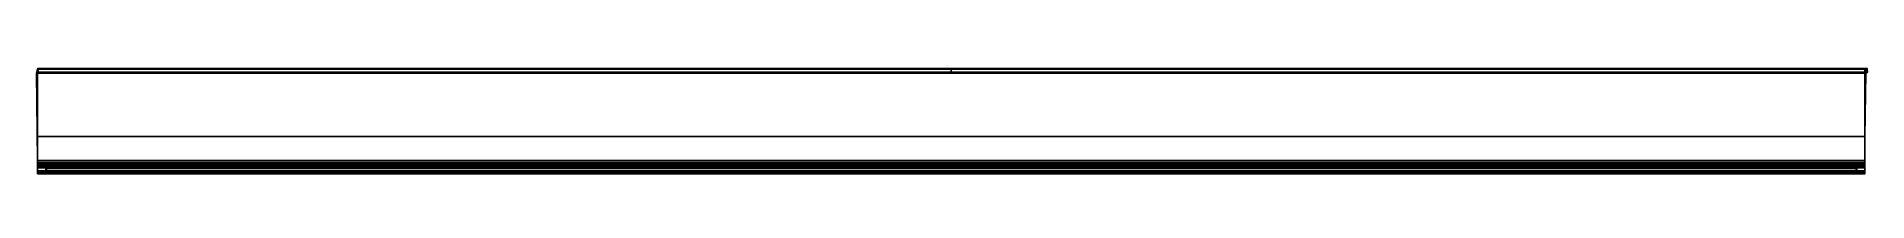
# Model space of a CAD drawing. Extents: x -90 to 535, y -36 to 1.
import ezdxf

# ---------------------------------------------------------------- set-up
doc = ezdxf.new("R2010")
doc.units = 0
doc.header["$MEASUREMENT"] = 0
doc.layers.add('IGES level 0', color=253, linetype='Continuous')

msp = doc.modelspace()

# ---------------------------------------------------------------- linework, layer by layer
for points in [[(533.89, -0.09, 9.71), (533.92, 0, 9.5), (-90, 0, 9.5), (-90.06, -0.09, 9.71)], [(-90, 0, 9.5), (-90.06, -0.09, 9.71), (-90, 0, -8), (-89.97, -0.2, -8.2)], [(-90, 0, 9.5), (-90, 0, -8), (534.61, 0, -8), (533.92, 0, 9.5)], [(534.61, 0, -8), (534.64, -0.2, -8.2), (-89.97, -0.2, -8.2), (-90, 0, -8)], [(-90.11, -0.3, 9.8), (-90.44, -1.59, 8.61), (-90.11, -22.78, 8.3), (-90.11, -22.79, 9.8)], [(-89.88, -0.75, -8.2), (-89.88, -1.3, -8.2), (-90.44, -1.59, 8.61), (-90.11, -0.3, 9.8)], [(-90.44, -1.59, 8.61), (-90.11, -0.3, 9.8), (-90.11, -31.5, 9.8), (-90.11, -31.5, 8.3)], [(-89.87, -1.3, -8.2), (-90.44, -1.59, 8.61), (534.17, -1.59, 8.61), (534.73, -1.3, -8.2)], [(-90.44, -1.59, 8.61), (-90.11, -23.3, 8.3), (533.89, -23.3, 8.3), (534.17, -1.59, 8.62)], [(533.89, -0.3, 9.8), (533.89, -0.09, 9.71), (-90.06, -0.09, 9.71), (-90.11, -0.3, 9.8)], [(-90.06, -0.09, 9.71), (-90.11, -0.3, 9.8), (-89.88, -0.75, -8.2), (-89.97, -0.2, -8.2)], [(533.89, -35, 9.8), (533.89, -0.3, 9.8), (-90.11, -0.3, 9.8), (-90.11, -35, 9.8)], [(-90.11, -35, 9.8), (-90.11, -0.3, 9.8), (533.89, -0.3, 9.8), (533.89, -35, 9.8)], [(534.64, -0.2, -8.2), (534.73, -1.3, -8.2), (-89.88, -1.3, -8.2), (-89.97, -0.2, -8.2)], [(533.92, 0, 9.5), (533.89, -0.09, 9.71), (534.61, 0, -8), (534.64, -0.2, -8.2)], [(533.89, -0.09, 9.71), (533.89, -0.3, 9.8), (534.68, -0.75, -8.2), (534.64, -0.2, -8.2)], [(533.89, -23.3, 9.8), (533.89, -23.3, 8.3), (534.17, -1.59, 8.61), (533.89, -0.3, 9.8)], [(534.68, -0.75, -8.2), (534.73, -1.3, -8.2), (534.17, -1.59, 8.61), (533.89, -0.3, 9.8)], [(-90.11, -23.3, 8.3), (-90.11, -22.78, 8.3), (-90.11, -22.79, 9.8), (-90.11, -23.3, 9.8)], [(-90.11, -23.3, 8.3), (-90.11, -23.3, 9.8), (-90.11, -31.5, 9.8), (-90.11, -31.5, 8.3)], [(533.89, -31.5, 8.3), (533.89, -23.3, 8.3), (-90.11, -23.3, 8.3), (-90.11, -31.5, 8.3)], [(533.89, -31.5, 8.3), (533.89, -31.5, 9.8), (533.89, -23.3, 9.8), (533.89, -23.3, 8.3)], [(-90.11, -31.5, 8.3), (-90.11, -32.1, 8.23), (-90.11, -32.1, 9.8), (-90.11, -31.5, 9.8)], [(533.89, -32.1, 8.23), (533.89, -31.5, 8.3), (-90.11, -31.5, 8.3), (-90.11, -32.1, 8.23)], [(-90.11, -32.1, 9.8), (-90.11, -32.54, 9.8), (-90.11, -32.54, 8.08), (-90.11, -32.1, 8.23)], [(-90.11, -32.54, 8.08), (-90.11, -32.1, 8.23), (533.89, -32.1, 8.23), (533.89, -32.54, 8.08)], [(-90.11, -32.54, 9.8), (-90.11, -32.76, 9.8), (-90.11, -32.76, 7.96), (-90.11, -32.54, 8.08)], [(533.89, -32.76, 7.96), (533.89, -32.54, 8.08), (-90.11, -32.54, 8.08), (-90.11, -32.76, 7.96)], [(-90.11, -32.76, 9.8), (-90.11, -32.97, 9.8), (-90.11, -32.97, 7.82), (-90.11, -32.76, 7.96)], [(-90.11, -32.97, 7.82), (-90.11, -32.76, 7.96), (533.89, -32.76, 7.96), (533.89, -32.97, 7.82)], [(-90.11, -32.97, 9.8), (-90.11, -33.17, 9.8), (-90.11, -33.17, 7.66), (-90.11, -32.97, 7.82)], [(533.89, -33.27, 7.57), (533.89, -32.97, 7.82), (-90.11, -32.97, 7.82), (-90.11, -33.27, 7.57)], [(-90.11, -33.17, 9.8), (-90.11, -33.27, 9.8), (-90.11, -33.27, 7.57), (-90.11, -33.17, 7.66)], [(-90.11, -33.27, 9.8), (-90.11, -33.39, 9.8), (-90.11, -33.39, 7.43), (-90.11, -33.27, 7.57)], [(-90.11, -33.52, 7.27), (-90.11, -33.27, 7.57), (533.89, -33.27, 7.57), (533.89, -33.52, 7.27)], [(-90.11, -33.39, 9.8), (-90.11, -33.52, 9.8), (-90.11, -33.52, 7.27), (-90.11, -33.39, 7.43)], [(-90.11, -33.52, 9.8), (-90.11, -33.62, 9.8), (-90.11, -33.62, 7.13), (-90.11, -33.52, 7.27)], [(533.89, -33.69, 7), (533.89, -33.52, 7.27), (-90.11, -33.52, 7.27), (-90.11, -33.69, 7)], [(-90.11, -33.62, 9.8), (-90.11, -33.69, 9.8), (-90.11, -33.69, 7), (-90.11, -33.62, 7.13)], [(-90.11, -33.69, 9.8), (-90.11, -33.76, 9.8), (-90.11, -33.76, 6.88), (-90.11, -33.69, 7)], [(533.89, -33.69, 7), (533.89, -33.81, 6.76), (-90.11, -33.87, 6.59), (-90.11, -33.95, 6.3)], [(-90.11, -33.81, 6.76), (-90.11, -33.69, 7), (533.89, -33.69, 7), (533.89, -33.81, 6.76)], [(-90.11, -33.76, 9.8), (-90.11, -33.81, 9.8), (-90.11, -33.81, 6.76), (-90.11, -33.76, 6.88)], [(-90.11, -33.81, 9.8), (-90.11, -33.87, 9.8), (-90.11, -33.87, 6.59), (-90.11, -33.81, 6.76)], [(-90.11, -33.87, 6.59), (-90.11, -33.81, 6.76), (533.89, -33.81, 6.76), (533.89, -33.87, 6.59)], [(-90.11, -33.87, 9.8), (-90.11, -33.91, 9.8), (-90.11, -33.91, 6.46), (-90.11, -33.87, 6.59)], [(533.89, -33.87, 6.59), (533.89, -33.95, 6.3), (-90.11, -33.95, 6.3), (-90.11, -33.87, 6.59)], [(-90.11, -33.91, 9.8), (-90.11, -33.95, 9.8), (-90.11, -33.95, 6.3), (-90.11, -33.91, 6.46)], [(-90.11, -33.95, 9.8), (-90.11, -33.95, 6.3), (-90.11, -35.09, 6.3), (-90.11, -35, 9.8)], [(-90.11, -36, 2.8), (-90.11, -34, 2.8), (-90.11, -33.95, 6.3), (-90.11, -36, 6.3)], [(-90.11, -33.95, 6.3), (-90.11, -34, 2.8), (533.89, -34, 2.8), (533.89, -33.95, 6.3)], [(533.89, -33.95, 6.3), (533.89, -33.95, 9.8), (-90.11, -33.95, 9.8), (-90.11, -33.95, 6.3)], [(-90.11, -34, 2.8), (-87.31, -34), (-87.31, -36), (-90.11, -36, 2.8)], [(-90.11, -34, 2.8), (-87.31, -34), (531.09, -34), (533.89, -34, 2.8)], [(533.89, -35, 9.8), (533.89, -35.19, 9.78), (-90.11, -35.16, 9.79), (-90.11, -35, 9.8)], [(-90.11, -35.09, 6.3), (-90.11, -35.19, 6.3), (-90.11, -35.16, 9.79), (-90.11, -35, 9.8)], [(533.89, -35.19, 9.78), (533.89, -35.31, 9.75), (-90.11, -35.31, 9.75), (-90.11, -35.16, 9.79)], [(-90.11, -35.19, 6.3), (-90.11, -35.31, 6.3), (-90.11, -35.31, 9.75), (-90.11, -35.16, 9.79)], [(533.89, -35.31, 9.75), (533.89, -35.45, 9.69), (-90.11, -35.45, 9.69), (-90.11, -35.31, 9.75)], [(-90.11, -35.31, 6.3), (-90.11, -35.45, 6.3), (-90.11, -35.45, 9.69), (-90.11, -35.31, 9.75)], [(533.89, -35.45, 9.69), (533.89, -35.59, 9.61), (-90.11, -35.59, 9.61), (-90.11, -35.45, 9.69)], [(-90.11, -35.45, 6.3), (-90.11, -35.59, 6.3), (-90.11, -35.59, 9.61), (-90.11, -35.45, 9.69)], [(-90.11, -35.59, 9.61), (-90.11, -35.71, 9.51), (533.89, -35.71, 9.51), (533.89, -35.59, 9.61)], [(-90.11, -35.59, 6.3), (-90.11, -35.71, 6.3), (-90.11, -35.71, 9.51), (-90.11, -35.59, 9.61)], [(533.89, -35.71, 9.51), (533.89, -35.81, 9.39), (-90.11, -35.81, 9.39), (-90.11, -35.71, 9.51)], [(-90.11, -35.71, 6.3), (-90.11, -35.81, 6.3), (-90.11, -35.81, 9.39), (-90.11, -35.71, 9.51)], [(533.89, -35.81, 9.39), (533.89, -35.89, 9.26), (-90.11, -35.89, 9.26), (-90.11, -35.81, 9.39)], [(-90.11, -35.81, 6.3), (-90.11, -35.89, 6.3), (-90.11, -35.89, 9.26), (-90.11, -35.81, 9.39)], [(533.89, -35.89, 9.26), (533.89, -35.94, 9.15), (-90.11, -35.94, 9.15), (-90.11, -35.89, 9.26)], [(-90.11, -35.89, 6.3), (-90.11, -35.94, 6.3), (-90.11, -35.94, 9.15), (-90.11, -35.89, 9.26)], [(533.89, -35.94, 9.15), (533.89, -35.97, 9.05), (-90.11, -35.97, 9.05), (-90.11, -35.94, 9.15)], [(-90.11, -35.94, 6.3), (-90.11, -35.97, 6.3), (-90.11, -35.97, 9.05), (-90.11, -35.94, 9.15)], [(533.89, -35.97, 9.05), (533.89, -35.99, 8.94), (-90.11, -35.99, 8.94), (-90.11, -35.97, 9.05)], [(-90.11, -35.97, 6.3), (-90.11, -36, 6.3), (-90.11, -36, 8.88), (-90.11, -35.97, 9.05)], [(533.89, -35.99, 8.94), (533.89, -36, 8.8), (-90.11, -36, 8.8), (-90.11, -35.99, 8.94)], [(533.89, -36, 8.8), (533.89, -36, 2.8), (-90.11, -36, 2.8), (-90.11, -36, 8.8)], [(531.09, -36), (533.89, -36, 2.8), (-90.11, -36, 2.8), (-87.31, -36)], [(-90.11, -36, 2.8), (-90.11, -36, 8.8), (533.89, -36, 8.8), (533.89, -36, 2.8)], [(-87.31, -34), (-87.25, -34.01, -0.06), (-87.25, -35.99, -0.06), (-87.31, -36)], [(-87.31, -34), (-87.25, -34.01, -0.06), (531.04, -34.01, -0.06), (531.09, -34)], [(-87.31, -36), (-87.25, -35.99, -0.06), (531.04, -35.99, -0.06), (531.09, -36)], [(-87.25, -34.01, -0.06), (-87.22, -34.02, -0.09), (-87.21, -35.98, -0.09), (-87.25, -35.99, -0.06)], [(531.04, -34.01, -0.06), (531, -34.02, -0.09), (-87.22, -34.02, -0.09), (-87.25, -34.01, -0.06)], [(531.04, -35.99, -0.06), (531, -35.98, -0.09), (-87.21, -35.98, -0.09), (-87.25, -35.99, -0.06)], [(-87.22, -34.02, -0.09), (-87.16, -34.06, -0.14), (-87.16, -35.94, -0.14), (-87.21, -35.98, -0.09)], [(-87.22, -34.02, -0.09), (-87.16, -34.06, -0.14), (530.95, -34.06, -0.14), (531, -34.02, -0.09)], [(531, -35.98, -0.09), (530.95, -35.94, -0.14), (-87.16, -35.94, -0.14), (-87.21, -35.98, -0.09)], [(-87.16, -34.06, -0.14), (-87.13, -34.1, -0.17), (-87.13, -35.9, -0.17), (-87.16, -35.94, -0.14)], [(-87.16, -34.06, -0.14), (-87.13, -34.1, -0.17), (530.92, -34.1, -0.17), (530.95, -34.06, -0.14)], [(-87.16, -35.94, -0.14), (-87.13, -35.9, -0.17), (530.92, -35.9, -0.17), (530.95, -35.94, -0.14)], [(530.92, -34.1, -0.17), (530.91, -34.13, -0.19), (-87.12, -34.13, -0.19), (-87.13, -34.1, -0.17)], [(530.9, -35.83, -0.2), (530.91, -35.87, -0.19), (-87.12, -35.87, -0.19), (-87.13, -35.9, -0.17)], [(530.92, -35.9, -0.17), (530.91, -35.87, -0.19), (-87.12, -35.87, -0.19), (-87.13, -35.9, -0.17)], [(-87.12, -34.13, -0.19), (-87.11, -34.16, -0.2), (-87.11, -35.83, -0.2), (-87.12, -35.87, -0.19)], [(-87.12, -34.13, -0.19), (-87.11, -34.17, -0.2), (530.9, -34.16, -0.2), (530.91, -34.13, -0.19)], [(-87.12, -35.87, -0.19), (-87.11, -35.8, -0.2), (530.89, -35.8, -0.2), (530.9, -35.83, -0.2)], [(-87.11, -34.16, -0.2), (-87.11, -34.2, -0.2), (-87.11, -35.8, -0.2), (-87.11, -35.83, -0.2)], [(530.89, -35.8, -0.2), (530.89, -34.2, -0.2), (-87.11, -34.2, -0.2), (-87.11, -35.8, -0.2)], [(530.9, -35.83, -0.2), (530.89, -35.8, -0.2), (530.89, -34.2, -0.2), (530.9, -34.16, -0.2)], [(530.91, -35.87, -0.19), (530.9, -35.83, -0.2), (530.9, -34.16, -0.2), (530.91, -34.13, -0.19)], [(530.92, -35.9, -0.17), (530.91, -35.87, -0.19), (530.91, -34.13, -0.19), (530.92, -34.1, -0.17)], [(530.95, -35.94, -0.14), (530.92, -35.9, -0.17), (530.92, -34.1, -0.17), (530.95, -34.06, -0.14)], [(531, -35.98, -0.09), (530.95, -35.94, -0.14), (530.95, -34.06, -0.14), (531.01, -34.02, -0.09)], [(531.04, -35.99, -0.06), (531, -35.98, -0.09), (531.01, -34.02, -0.09), (531.04, -34.01, -0.06)], [(531.09, -36), (531.04, -35.99, -0.06), (531.04, -34.01, -0.06), (531.09, -34)], [(533.89, -36, 2.8), (531.09, -36), (531.09, -34), (533.89, -34, 2.8)], [(533.89, -31.5, 9.8), (533.89, -32.1, 9.8), (533.89, -32.1, 8.23), (533.89, -31.5, 8.3)], [(533.89, -32.1, 8.23), (533.89, -32.54, 8.08), (533.89, -32.54, 9.8), (533.89, -32.1, 9.8)], [(533.89, -32.54, 8.08), (533.89, -32.76, 7.96), (533.89, -32.76, 9.8), (533.89, -32.54, 9.8)], [(533.89, -32.76, 7.96), (533.89, -32.97, 7.82), (533.89, -32.97, 9.8), (533.89, -32.76, 9.8)], [(533.89, -32.97, 7.82), (533.89, -33.17, 7.66), (533.89, -33.17, 9.8), (533.89, -32.97, 9.8)], [(533.89, -33.17, 7.66), (533.89, -33.27, 7.57), (533.89, -33.27, 9.8), (533.89, -33.17, 9.8)], [(533.89, -33.27, 7.57), (533.89, -33.39, 7.43), (533.89, -33.39, 9.8), (533.89, -33.27, 9.8)], [(533.89, -33.39, 7.43), (533.89, -33.52, 7.27), (533.89, -33.52, 9.8), (533.89, -33.39, 9.8)], [(533.89, -33.52, 7.27), (533.89, -33.62, 7.13), (533.89, -33.62, 9.8), (533.89, -33.52, 9.8)], [(533.89, -33.62, 7.13), (533.89, -33.69, 7), (533.89, -33.69, 9.8), (533.89, -33.62, 9.8)], [(533.89, -33.69, 7), (533.89, -33.76, 6.88), (533.89, -33.76, 9.8), (533.89, -33.69, 9.8)], [(533.89, -33.76, 6.88), (533.89, -33.81, 6.76), (533.89, -33.81, 9.8), (533.89, -33.76, 9.8)], [(533.89, -33.81, 6.76), (533.89, -33.87, 6.59), (533.89, -33.87, 9.8), (533.89, -33.81, 9.8)], [(533.89, -33.87, 6.59), (533.89, -33.91, 6.46), (533.89, -33.91, 9.8), (533.89, -33.87, 9.8)], [(533.89, -33.91, 6.46), (533.89, -33.95, 6.3), (533.89, -33.95, 9.8), (533.89, -33.91, 9.8)], [(533.89, -35, 9.8), (533.89, -35.09, 6.3), (533.89, -33.95, 6.3), (533.89, -33.95, 9.8)], [(533.89, -36, 6.3), (533.89, -33.95, 6.3), (533.89, -34, 2.8), (533.89, -36, 2.8)], [(533.89, -35, 9.8), (533.89, -35.19, 9.78), (533.89, -35.19, 6.3), (533.89, -35.09, 6.3)], [(533.89, -35.19, 9.78), (533.89, -35.31, 9.75), (533.89, -35.31, 6.3), (533.89, -35.19, 6.3)], [(533.89, -35.31, 9.75), (533.89, -35.45, 9.69), (533.89, -35.45, 6.3), (533.89, -35.31, 6.3)], [(533.89, -35.45, 9.69), (533.89, -35.59, 9.61), (533.89, -35.59, 6.3), (533.89, -35.45, 6.3)], [(533.89, -35.59, 9.61), (533.89, -35.71, 9.51), (533.89, -35.71, 6.3), (533.89, -35.59, 6.3)], [(533.89, -35.71, 9.51), (533.89, -35.81, 9.39), (533.89, -35.81, 6.3), (533.89, -35.71, 6.3)], [(533.89, -35.81, 9.39), (533.89, -35.89, 9.26), (533.89, -35.89, 6.3), (533.89, -35.81, 6.3)], [(533.89, -35.89, 9.26), (533.89, -35.94, 9.15), (533.89, -35.94, 6.3), (533.89, -35.89, 6.3)], [(533.89, -35.94, 9.15), (533.89, -35.97, 9.05), (533.89, -35.97, 6.3), (533.89, -35.94, 6.3)], [(533.89, -35.97, 9.05), (533.89, -36, 8.88), (533.89, -36, 6.3), (533.89, -35.97, 6.3)]]:
    msp.add_3dface(points)
at = {"layer": 'IGES level 0', "extrusion": (-1, 0, 0)}
msp.add_open_spline([(221.89, 1.44, 3.8), (221.89, 1.44, 3.8), (221.89, 1.44, 3.8)], degree=2, dxfattribs=at)
at = {"layer": 'IGES level 0', "extrusion": (-1, -1.9408e-12, 1.9408e-12)}
msp.add_rational_spline([(221.89, 0, -8), (221.89, 0, -8.12), (221.89, -0.08, -8.2), (221.89, -0.2, -8.2)], [1, 0.804737854124, 0.804737854124, 1], degree=3, dxfattribs=at)
at = {"layer": 'IGES level 0', "extrusion": (1, -1.2938e-12, -1.2938e-12)}
msp.add_rational_spline([(221.89, -0.3, 9.8), (221.89, -0.12, 9.8), (221.89, 0, 9.68), (221.89, 0, 9.5)], [1, 0.804737854124, 0.804737854124, 1], degree=3, dxfattribs=at)
at = {"layer": 'IGES level 0'}
for points in [[(221.89, -0.2, -8.2), (221.89, -0.75, -8.2), (221.89, -1.3, -8.2)], [(-90.11, -35, 9.8), (-90.11, -29.15, 9.8), (-90.11, -23.3, 9.8)], [(-90.11, -23.3, 8.3), (-90.11, -27.4, 8.3), (-90.11, -31.5, 8.3)], [(-90.11, -23.3, 9.8), (-90.11, -29.15, 9.8), (-90.11, -35, 9.8)], [(-90.11, -31.5, 8.3), (-90.11, -27.4, 8.3), (-90.11, -23.3, 8.3)], [(533.89, -31.5, 8.3), (533.89, -27.4, 8.3), (533.89, -23.3, 8.3)], [(533.89, -23.3, 9.8), (533.89, -29.15, 9.8), (533.89, -35, 9.8)], [(533.89, -35, 9.8), (533.89, -29.15, 9.8), (533.89, -23.3, 9.8)], [(533.89, -23.3, 8.3), (533.89, -27.4, 8.3), (533.89, -31.5, 8.3)], [(-90.11, -31.5, 8.3), (221.89, -31.5, 8.3), (533.89, -31.5, 8.3)], [(533.89, -31.5, 8.3), (221.89, -31.5, 8.3), (-90.11, -31.5, 8.3)], [(533.89, -33.27, 7.57), (221.89, -33.27, 7.57), (-90.11, -33.27, 7.57)], [(-90.11, -36, 6.3), (-90.11, -34.97, 6.3), (-90.11, -33.95, 6.3)], [(-90.11, -36, 2.8), (-90.11, -35, 2.8), (-90.11, -34, 2.8)], [(-90.11, -34, 2.8), (-90.11, -35, 2.8), (-90.11, -36, 2.8)], [(-90.11, -35, 9.8), (221.89, -35, 9.8), (533.89, -35, 9.8)], [(533.89, -35, 9.8), (221.89, -35, 9.8), (-90.11, -35, 9.8)], [(533.89, -35.71, 9.51), (221.89, -35.71, 9.51), (-90.11, -35.71, 9.51)], [(-90.11, -36, 8.8), (221.89, -36, 8.8), (533.89, -36, 8.8)], [(533.89, -36, 8.8), (221.89, -36, 8.8), (-90.11, -36, 8.8)], [(-87.31, -34), (221.89, -34), (531.09, -34)], [(531.09, -34), (221.89, -34), (-87.31, -34)], [(-87.31, -36), (221.89, -36), (531.09, -36)], [(531.09, -36), (221.89, -36), (-87.31, -36)], [(530.95, -34.06, -0.14), (221.89, -34.06, -0.14), (-87.16, -34.06, -0.14)], [(530.95, -35.94, -0.14), (221.89, -35.94, -0.14), (-87.16, -35.94, -0.14)], [(-87.11, -34.2, -0.2), (-87.11, -35, -0.2), (-87.11, -35.8, -0.2)], [(-87.11, -35.8, -0.2), (-87.11, -35, -0.2), (-87.11, -34.2, -0.2)], [(-87.11, -34.2, -0.2), (221.89, -34.2, -0.2), (530.89, -34.2, -0.2)], [(530.89, -34.2, -0.2), (221.89, -34.2, -0.2), (-87.11, -34.2, -0.2)], [(-87.11, -35.8, -0.2), (221.89, -35.8, -0.2), (530.89, -35.8, -0.2)], [(530.89, -35.8, -0.2), (221.89, -35.8, -0.2), (-87.11, -35.8, -0.2)], [(530.89, -35.8, -0.2), (530.89, -35, -0.2), (530.89, -34.2, -0.2)], [(530.89, -34.2, -0.2), (530.89, -35, -0.2), (530.89, -35.8, -0.2)], [(533.89, -36, 6.3), (533.89, -34.97, 6.3), (533.89, -33.95, 6.3)], [(533.89, -34, 2.8), (533.89, -35, 2.8), (533.89, -36, 2.8)], [(533.89, -36, 2.8), (533.89, -35, 2.8), (533.89, -34, 2.8)]]:
    msp.add_open_spline(points, degree=2, dxfattribs=at)
at = {"layer": 'IGES level 0', "extrusion": (1, 1.9408e-12, 1.9408e-12)}
msp.add_rational_spline([(221.89, -1.3, -8.2), (221.89, -1.42, -8.2), (221.89, -1.5, -8.12), (221.89, -1.5, -8)], [1, 0.804737854124, 0.804737854124, 1], degree=3, dxfattribs=at)
at = {"layer": 'IGES level 0', "extrusion": (1, 0, 0)}
for points in [[(-90.11, -23.3, 8.3), (-90.11, -23.3, 9.05), (-90.11, -23.3, 9.8)], [(-90.11, -23.3, 9.8), (-90.11, -23.3, 9.05), (-90.11, -23.3, 8.3)], [(533.89, -23.3, 9.8), (533.89, -23.3, 9.05), (533.89, -23.3, 8.3)], [(533.89, -23.3, 8.3), (533.89, -23.3, 9.05), (533.89, -23.3, 9.8)], [(-90.11, -36, 2.8), (-90.11, -36, 5.8), (-90.11, -36, 8.8)], [(-90.11, -36, 8.8), (-90.11, -36, 5.8), (-90.11, -36, 2.8)], [(533.89, -36, 8.8), (533.89, -36, 5.8), (533.89, -36, 2.8)], [(533.89, -36, 2.8), (533.89, -36, 5.8), (533.89, -36, 8.8)]]:
    msp.add_open_spline(points, degree=2, dxfattribs=at)
at = {"layer": 'IGES level 0', "extrusion": (0, -1, 0)}
for points in [[(-90.11, -34, 2.8), (-88.71, -34, 1.4), (-87.31, -34)], [(-87.31, -34), (-88.71, -34, 1.4), (-90.11, -34, 2.8)], [(-87.31, -36), (-88.71, -36, 1.4), (-90.11, -36, 2.8)], [(-90.11, -36, 2.8), (-88.71, -36, 1.4), (-87.31, -36)], [(533.89, -36, 2.8), (532.49, -36, 1.4), (531.09, -36)], [(531.09, -36), (532.49, -36, 1.4), (533.89, -36, 2.8)]]:
    msp.add_open_spline(points, degree=2, dxfattribs=at)
at = {"layer": 'IGES level 0', "extrusion": (1, 0, 0)}
for points in [[(-90.11, -36, 8.8), (-90.11, -36, 9.39), (-90.11, -35.59, 9.8), (-90.11, -35, 9.8)], [(-90.11, -35, 9.8), (-90.11, -35.59, 9.8), (-90.11, -36, 9.39), (-90.11, -36, 8.8)]]:
    msp.add_rational_spline(points, [1, 0.804737854124, 0.804737854124, 1], degree=3, dxfattribs=at)
at = {"layer": 'IGES level 0', "extrusion": (-0.707107, 8.589e-13, -0.707107)}
msp.add_rational_spline([(-87.31, -34), (-87.19, -34, -0.12), (-87.11, -34.08, -0.2), (-87.11, -34.2, -0.2)], [1, 0.804737854124, 0.804737854124, 1], degree=3, dxfattribs=at)
at = {"layer": 'IGES level 0', "extrusion": (-0.707107, 8.594e-13, -0.707107)}
msp.add_rational_spline([(-87.11, -34.2, -0.2), (-87.11, -34.08, -0.2), (-87.19, -34, -0.12), (-87.31, -34)], [1, 0.804737854124, 0.804737854124, 1], degree=3, dxfattribs=at)
at = {"layer": 'IGES level 0', "extrusion": (-0.707107, -8.673e-13, -0.707107)}
msp.add_rational_spline([(-87.11, -35.8, -0.2), (-87.11, -35.92, -0.2), (-87.19, -36, -0.12), (-87.31, -36)], [1, 0.804737854124, 0.804737854124, 1], degree=3, dxfattribs=at)
at = {"layer": 'IGES level 0', "extrusion": (-0.707107, -8.675e-13, -0.707107)}
msp.add_rational_spline([(-87.31, -36), (-87.19, -36, -0.12), (-87.11, -35.92, -0.2), (-87.11, -35.8, -0.2)], [1, 0.804737854124, 0.804737854124, 1], degree=3, dxfattribs=at)
at = {"layer": 'IGES level 0', "extrusion": (0.707107, -1.2776e-12, -0.707107)}
msp.add_rational_spline([(530.89, -34.2, -0.2), (530.89, -34.08, -0.2), (530.98, -34, -0.12), (531.09, -34)], [1, 0.804737854124, 0.804737854124, 1], degree=3, dxfattribs=at)
at = {"layer": 'IGES level 0', "extrusion": (0.707107, -1.2772e-12, -0.707107)}
msp.add_rational_spline([(531.09, -34), (530.98, -34, -0.12), (530.89, -34.08, -0.2), (530.89, -34.2, -0.2)], [1, 0.804737854124, 0.804737854124, 1], degree=3, dxfattribs=at)
at = {"layer": 'IGES level 0', "extrusion": (0.707107, 1.2166e-12, -0.707107)}
msp.add_rational_spline([(531.09, -36), (530.98, -36, -0.12), (530.89, -35.92, -0.2), (530.89, -35.8, -0.2)], [1, 0.804737854124, 0.804737854124, 1], degree=3, dxfattribs=at)
at = {"layer": 'IGES level 0', "extrusion": (0.707107, 1.2164e-12, -0.707107)}
msp.add_rational_spline([(530.89, -35.8, -0.2), (530.89, -35.92, -0.2), (530.98, -36, -0.12), (531.09, -36)], [1, 0.804737854124, 0.804737854124, 1], degree=3, dxfattribs=at)
at = {"layer": 'IGES level 0', "extrusion": (0, 1, 0)}
for points in [[(531.09, -34), (532.49, -34, 1.4), (533.89, -34, 2.8)], [(533.89, -34, 2.8), (532.49, -34, 1.4), (531.09, -34)]]:
    msp.add_open_spline(points, degree=2, dxfattribs=at)
at = {"layer": 'IGES level 0', "extrusion": (-1, -5.822e-13, 5.822e-13)}
for points in [[(533.89, -35, 9.8), (533.89, -35.59, 9.8), (533.89, -36, 9.39), (533.89, -36, 8.8)], [(533.89, -36, 8.8), (533.89, -36, 9.39), (533.89, -35.59, 9.8), (533.89, -35, 9.8)]]:
    msp.add_rational_spline(points, [1, 0.804737854124, 0.804737854124, 1], degree=3, dxfattribs=at)

doc.saveas('drawing.dxf')
